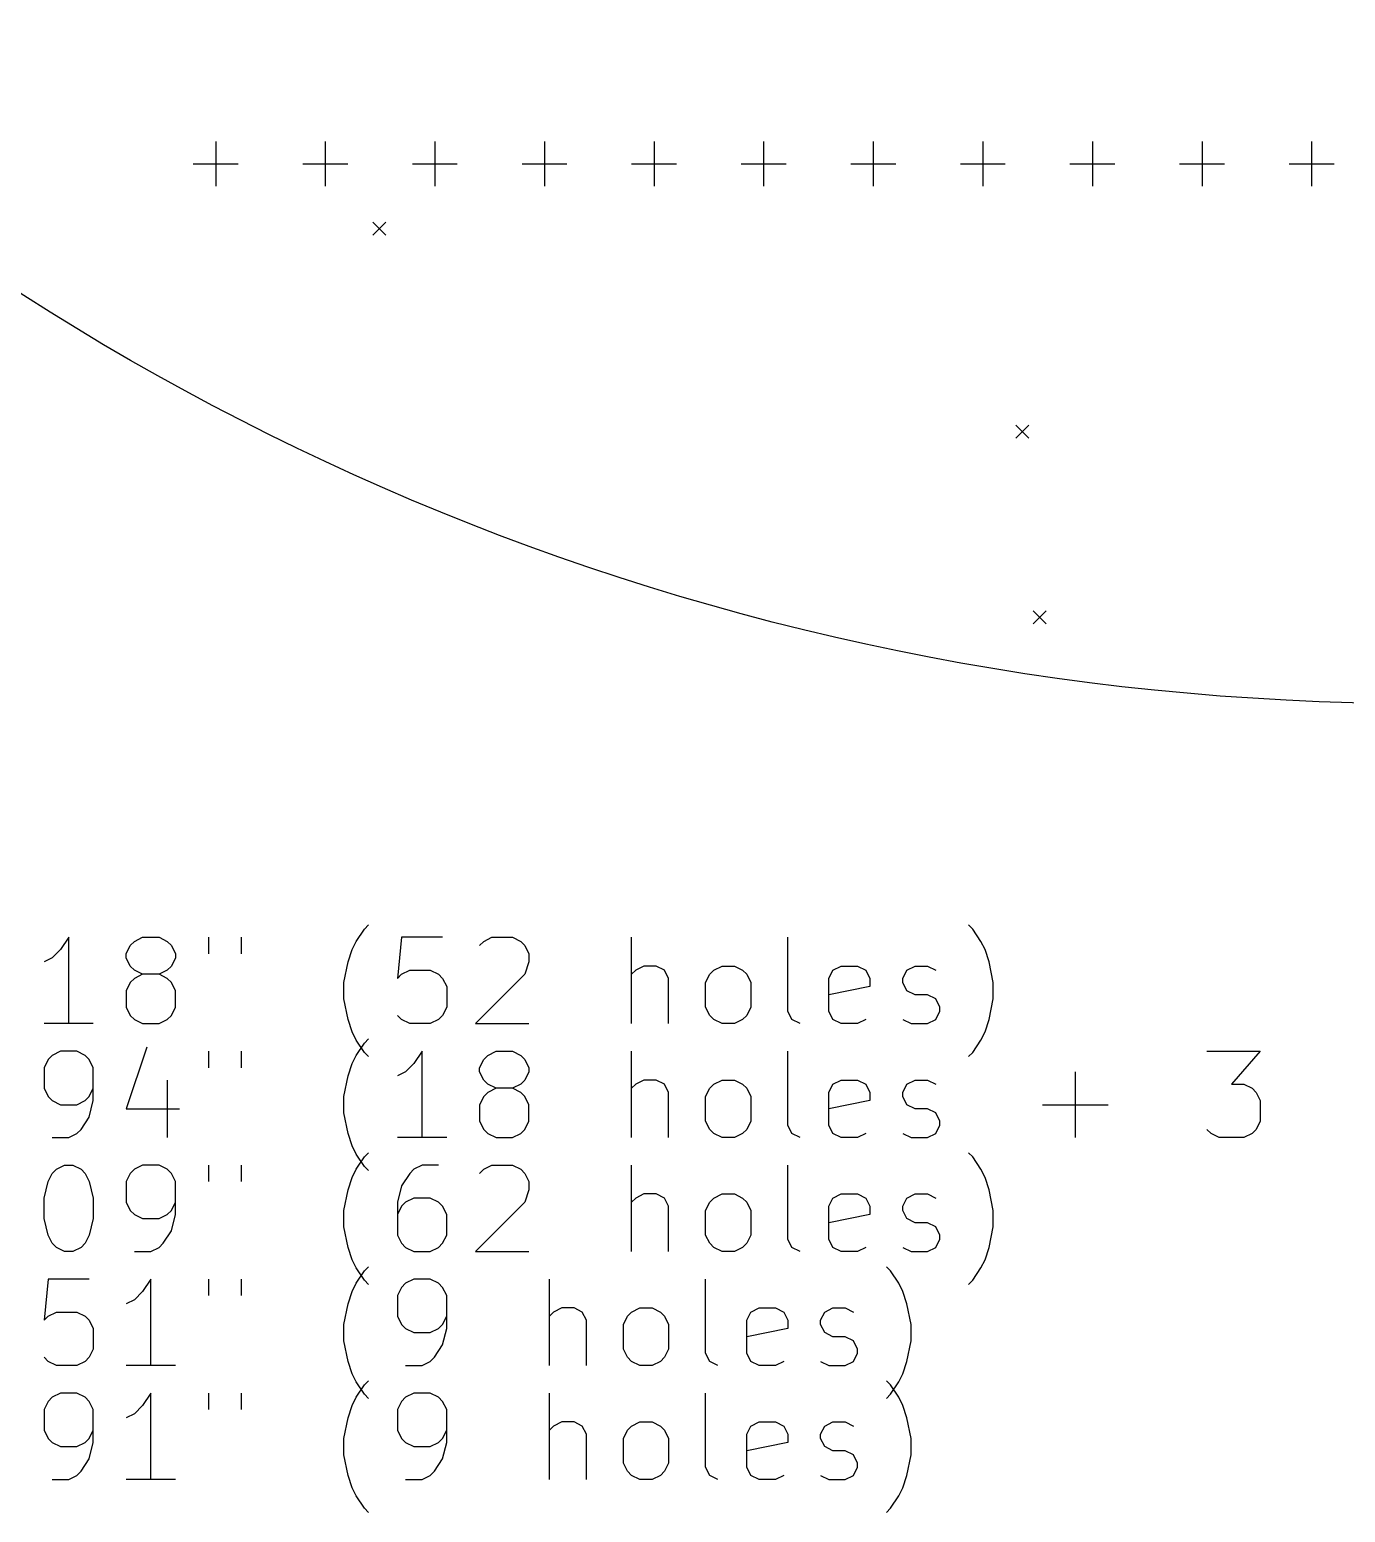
# Model space of a CAD drawing. Extents: x 38 to 160, y -179 to -40.
# Drawn here: x 67.79 to 98.29, y -178.74 to -144.39 of the extents above; entities that cross this region are included whole.
import ezdxf

# ---------------------------------------------------------------- set-up
doc = ezdxf.new("R2010")
doc.units = 0
doc.layers.add('BLACK', color=7, linetype='CONTINUOUS')

msp = doc.modelspace()

# ---------------------------------------------------------------- linework, layer by layer
at = {"layer": 'BLACK', "linetype": 'CONTINUOUS'}
for p, q in [((72.105958, -146.976128), (72.105958, -148.016128)), ((74.645958, -146.976128), (74.645958, -148.016128)), ((77.185958, -146.976128), (77.185958, -148.016128)), ((79.725958, -146.976128), (79.725958, -148.016128)), ((82.265958, -146.976128), (82.265958, -148.016128)), ((84.805958, -146.976128), (84.805958, -148.016128)), ((87.345958, -146.976128), (87.345958, -148.016128)), ((89.885958, -146.976128), (89.885958, -148.016128)), ((92.425958, -146.976128), (92.425958, -148.016128)), ((94.965958, -146.976128), (94.965958, -148.016128)), ((97.505958, -146.976128), (97.505958, -148.016128)), ((71.585958, -147.496128), (72.625958, -147.496128)), ((74.125958, -147.496128), (75.165958, -147.496128)), ((76.665958, -147.496128), (77.705958, -147.496128)), ((79.205958, -147.496128), (80.245958, -147.496128)), ((81.745958, -147.496128), (82.785958, -147.496128)), ((84.285958, -147.496128), (85.325958, -147.496128)), ((86.825958, -147.496128), (87.865958, -147.496128)), ((89.365958, -147.496128), (90.405958, -147.496128)), ((91.905958, -147.496128), (92.945958, -147.496128)), ((94.445958, -147.496128), (95.485958, -147.496128)), ((96.985958, -147.496128), (98.025958, -147.496128)), ((75.75, -148.85), (76.05, -149.15)), ((76.05, -148.85), (75.75, -149.15)), ((90.65, -153.55), (90.95, -153.85)), ((90.95, -153.55), (90.65, -153.85)), ((91.05, -157.85), (91.35, -158.15)), ((91.35, -157.85), (91.05, -158.15)), ((75.55539, -165.224361), (75.650629, -165.129123)), ((89.65063, -165.224361), (89.555392, -165.129123)), ((68.698246, -165.414838), (68.50777, -165.700552)), ((68.698246, -167.414838), (68.698246, -165.414838)), ((70.126818, -165.605314), (70.222056, -165.510076)), ((70.222056, -165.510076), (70.412532, -165.414838)), ((70.412532, -165.414838), (70.793485, -165.414838)), ((70.793485, -165.414838), (70.983961, -165.510076)), ((70.983961, -165.510076), (71.079199, -165.605314)), ((71.936342, -165.414838), (71.936342, -165.79579)), ((72.698247, -165.414838), (72.698247, -165.79579)), ((75.269676, -165.700552), (75.364914, -165.510076)), ((75.364914, -165.510076), (75.55539, -165.224361)), ((76.412533, -165.414838), (76.317295, -166.367219)), ((77.364914, -165.414838), (76.412533, -165.414838)), ((78.222057, -165.605314), (78.317295, -165.510076)), ((78.317295, -165.510076), (78.507771, -165.414838)), ((78.507771, -165.414838), (78.983962, -165.414838)), ((78.983962, -165.414838), (79.174438, -165.510076)), ((79.174438, -165.510076), (79.269676, -165.605314)), ((81.745867, -167.414838), (81.745867, -165.414838)), ((85.364915, -167.129123), (85.364915, -165.414838)), ((89.841106, -165.510076), (89.65063, -165.224361)), ((89.936344, -165.700552), (89.841106, -165.510076)), ((68.317294, -165.891028), (68.126818, -165.986266)), ((68.50777, -165.700552), (68.317294, -165.891028)), ((70.03158, -165.79579), (70.126818, -165.605314)), ((70.03158, -165.891028), (70.03158, -165.79579)), ((70.126818, -166.081504), (70.03158, -165.891028)), ((71.079199, -165.605314), (71.174437, -165.79579)), ((71.174437, -165.891028), (71.079199, -166.081504)), ((71.174437, -165.79579), (71.174437, -165.891028)), ((75.174438, -165.986266), (75.269676, -165.700552)), ((79.269676, -165.605314), (79.364914, -165.79579)), ((79.364914, -165.79579), (79.364914, -165.986266)), ((90.031582, -165.986266), (89.936344, -165.700552)), ((70.222056, -166.176742), (70.126818, -166.081504)), ((70.412532, -166.27198), (70.222056, -166.176742)), ((70.983961, -166.176742), (70.793485, -166.27198)), ((71.079199, -166.081504), (70.983961, -166.176742)), ((75.0792, -166.462457), (75.174438, -165.986266)), ((76.412533, -166.27198), (76.603009, -166.176742)), ((76.603009, -166.176742), (77.0792, -166.176742)), ((77.0792, -166.176742), (77.269676, -166.27198)), ((79.364914, -165.986266), (79.269676, -166.27198)), ((81.841105, -166.176742), (81.745867, -166.27198)), ((82.031581, -166.081504), (81.841105, -166.176742)), ((82.317296, -166.081504), (82.031581, -166.081504)), ((82.507772, -166.176742), (82.317296, -166.081504)), ((82.60301, -166.367219), (82.507772, -166.176742)), ((83.555391, -166.27198), (83.650629, -166.176742)), ((83.650629, -166.176742), (83.841105, -166.081504)), ((83.841105, -166.081504), (84.12682, -166.081504)), ((84.12682, -166.081504), (84.317296, -166.176742)), ((84.317296, -166.176742), (84.412534, -166.27198)), ((86.317296, -166.367219), (86.412534, -166.176742)), ((86.412534, -166.176742), (86.60301, -166.081504)), ((86.60301, -166.081504), (86.983963, -166.081504)), ((86.983963, -166.081504), (87.174439, -166.176742)), ((87.174439, -166.176742), (87.269677, -166.367219)), ((88.031582, -166.367219), (88.12682, -166.176742)), ((88.12682, -166.176742), (88.317296, -166.081504)), ((88.317296, -166.081504), (88.60301, -166.081504)), ((88.60301, -166.081504), (88.793487, -166.176742)), ((90.12682, -166.462457), (90.031582, -165.986266)), ((70.126818, -166.462457), (70.03158, -166.652933)), ((70.222056, -166.367219), (70.126818, -166.462457)), ((70.412532, -166.27198), (70.222056, -166.367219)), ((70.793485, -166.27198), (70.412532, -166.27198)), ((70.983961, -166.367219), (70.793485, -166.27198)), ((71.079199, -166.462457), (70.983961, -166.367219)), ((71.174437, -166.652933), (71.079199, -166.462457)), ((75.0792, -166.843409), (75.0792, -166.462457)), ((76.317295, -166.367219), (76.412533, -166.27198)), ((77.269676, -166.27198), (77.364914, -166.367219)), ((77.364914, -166.367219), (77.460152, -166.557695)), ((77.460152, -166.557695), (77.460152, -167.033885)), ((79.269676, -166.27198), (78.126819, -167.414838)), ((82.60301, -167.414838), (82.60301, -166.367219)), ((83.460153, -166.462457), (83.555391, -166.27198)), ((83.460153, -167.033885), (83.460153, -166.462457)), ((84.412534, -166.27198), (84.507772, -166.462457)), ((84.507772, -166.462457), (84.507772, -167.033885)), ((86.317296, -167.129123), (86.317296, -166.367219)), ((87.269677, -166.557695), (86.317296, -166.748171)), ((87.269677, -166.367219), (87.269677, -166.557695)), ((88.031582, -166.462457), (88.031582, -166.367219)), ((88.12682, -166.652933), (88.031582, -166.462457)), ((90.12682, -166.843409), (90.12682, -166.462457)), ((70.03158, -166.652933), (70.03158, -167.033885)), ((71.174437, -167.033885), (71.174437, -166.652933)), ((75.174438, -167.3196), (75.0792, -166.843409)), ((88.317296, -166.748171), (88.12682, -166.652933)), ((88.60301, -166.748171), (88.317296, -166.748171)), ((88.793487, -166.843409), (88.60301, -166.748171)), ((88.888725, -167.033885), (88.793487, -166.843409)), ((90.031582, -167.3196), (90.12682, -166.843409)), ((70.03158, -167.033885), (70.126818, -167.224361)), ((70.126818, -167.224361), (70.222056, -167.3196)), ((70.983961, -167.3196), (71.079199, -167.224361)), ((71.079199, -167.224361), (71.174437, -167.033885)), ((76.412533, -167.3196), (76.317295, -167.224361)), ((77.364914, -167.224361), (77.269676, -167.3196)), ((77.460152, -167.033885), (77.364914, -167.224361)), ((83.555391, -167.224361), (83.460153, -167.033885)), ((83.650629, -167.3196), (83.555391, -167.224361)), ((84.412534, -167.224361), (84.317296, -167.3196)), ((84.507772, -167.033885), (84.412534, -167.224361)), ((85.460153, -167.3196), (85.364915, -167.129123)), ((86.412534, -167.3196), (86.317296, -167.129123)), ((88.793487, -167.3196), (88.888725, -167.129123)), ((88.888725, -167.129123), (88.888725, -167.033885)), ((69.269675, -167.414838), (68.126818, -167.414838)), ((70.222056, -167.3196), (70.412532, -167.414838)), ((70.412532, -167.414838), (70.793485, -167.414838)), ((70.793485, -167.414838), (70.983961, -167.3196)), ((75.269676, -167.605314), (75.174438, -167.3196)), ((75.364914, -167.79579), (75.269676, -167.605314)), ((76.603009, -167.414838), (76.412533, -167.3196)), ((77.0792, -167.414838), (76.603009, -167.414838)), ((77.269676, -167.3196), (77.0792, -167.414838)), ((78.126819, -167.414838), (79.364914, -167.414838)), ((83.841105, -167.414838), (83.650629, -167.3196)), ((84.12682, -167.414838), (83.841105, -167.414838)), ((84.317296, -167.3196), (84.12682, -167.414838)), ((85.650629, -167.414838), (85.460153, -167.3196)), ((86.60301, -167.414838), (86.412534, -167.3196)), ((86.983963, -167.414838), (86.60301, -167.414838)), ((87.174439, -167.3196), (86.983963, -167.414838)), ((88.031582, -167.3196), (88.222058, -167.414838)), ((88.222058, -167.414838), (88.60301, -167.414838)), ((88.60301, -167.414838), (88.793487, -167.3196)), ((89.841106, -167.79579), (89.936344, -167.605314)), ((89.936344, -167.605314), (90.031582, -167.3196)), ((70.50777, -167.9596), (70.03158, -169.388171)), ((75.55539, -168.081504), (75.364914, -167.79579)), ((75.364914, -168.150076), (75.55539, -167.864361)), ((75.55539, -167.864361), (75.650629, -167.769123)), ((89.65063, -168.081504), (89.841106, -167.79579)), ((68.222056, -168.245314), (68.126818, -168.43579)), ((68.317294, -168.150076), (68.222056, -168.245314)), ((68.50777, -168.054838), (68.317294, -168.150076)), ((68.888723, -168.054838), (68.50777, -168.054838)), ((69.079199, -168.150076), (68.888723, -168.054838)), ((69.174437, -168.245314), (69.079199, -168.150076)), ((69.269675, -168.43579), (69.174437, -168.245314)), ((71.936342, -168.054838), (71.936342, -168.43579)), ((72.698247, -168.054838), (72.698247, -168.43579)), ((75.269676, -168.340552), (75.364914, -168.150076)), ((75.650629, -168.176742), (75.55539, -168.081504)), ((76.888723, -168.054838), (76.698247, -168.340552)), ((76.888723, -170.054838), (76.888723, -168.054838)), ((78.222057, -168.43579), (78.317295, -168.245314)), ((78.317295, -168.245314), (78.412533, -168.150076)), ((78.412533, -168.150076), (78.603009, -168.054838)), ((78.603009, -168.054838), (78.983962, -168.054838)), ((78.983962, -168.054838), (79.174438, -168.150076)), ((79.174438, -168.150076), (79.269676, -168.245314)), ((79.269676, -168.245314), (79.364914, -168.43579)), ((81.745867, -170.054838), (81.745867, -168.054838)), ((85.364915, -169.769123), (85.364915, -168.054838)), ((89.555392, -168.176742), (89.65063, -168.081504)), ((95.079202, -168.054838), (96.317297, -168.054838)), ((96.317297, -168.054838), (95.65063, -168.816742)), ((68.126818, -168.43579), (68.126818, -168.91198)), ((69.269675, -169.197695), (69.269675, -168.43579)), ((75.0792, -169.102457), (75.174438, -168.626266)), ((75.174438, -168.626266), (75.269676, -168.340552)), ((76.507771, -168.531028), (76.317295, -168.626266)), ((76.698247, -168.340552), (76.507771, -168.531028)), ((78.222057, -168.531028), (78.222057, -168.43579)), ((78.317295, -168.721504), (78.222057, -168.531028)), ((79.364914, -168.531028), (79.269676, -168.721504)), ((79.364914, -168.43579), (79.364914, -168.531028)), ((92.031583, -170.054838), (92.031583, -168.531028)), ((68.126818, -168.91198), (68.222056, -169.102457)), ((69.174437, -169.102457), (69.269675, -168.91198)), ((70.983961, -168.721504), (70.983961, -170.054838)), ((78.412533, -168.816742), (78.317295, -168.721504)), ((78.603009, -168.91198), (78.412533, -168.816742)), ((78.603009, -168.91198), (78.412533, -169.007219)), ((78.983962, -168.91198), (78.603009, -168.91198)), ((79.174438, -168.816742), (78.983962, -168.91198)), ((79.174438, -169.007219), (78.983962, -168.91198)), ((79.269676, -168.721504), (79.174438, -168.816742)), ((81.841105, -168.816742), (81.745867, -168.91198)), ((82.031581, -168.721504), (81.841105, -168.816742)), ((82.317296, -168.721504), (82.031581, -168.721504)), ((82.507772, -168.816742), (82.317296, -168.721504)), ((82.60301, -169.007219), (82.507772, -168.816742)), ((83.460153, -169.102457), (83.555391, -168.91198)), ((83.555391, -168.91198), (83.650629, -168.816742)), ((83.650629, -168.816742), (83.841105, -168.721504)), ((83.841105, -168.721504), (84.12682, -168.721504)), ((84.12682, -168.721504), (84.317296, -168.816742)), ((84.317296, -168.816742), (84.412534, -168.91198)), ((84.412534, -168.91198), (84.507772, -169.102457)), ((86.317296, -169.007219), (86.412534, -168.816742)), ((86.412534, -168.816742), (86.60301, -168.721504)), ((86.60301, -168.721504), (86.983963, -168.721504)), ((86.983963, -168.721504), (87.174439, -168.816742)), ((87.174439, -168.816742), (87.269677, -169.007219)), ((88.031582, -169.007219), (88.12682, -168.816742)), ((88.12682, -168.816742), (88.317296, -168.721504)), ((88.317296, -168.721504), (88.60301, -168.721504)), ((88.60301, -168.721504), (88.793487, -168.816742)), ((95.65063, -168.816742), (95.936345, -168.816742)), ((95.936345, -168.816742), (96.126821, -168.91198)), ((96.126821, -168.91198), (96.222059, -169.007219)), ((68.222056, -169.102457), (68.317294, -169.197695)), ((68.317294, -169.197695), (68.50777, -169.292933)), ((68.50777, -169.292933), (68.888723, -169.292933)), ((68.888723, -169.292933), (69.079199, -169.197695)), ((69.079199, -169.197695), (69.174437, -169.102457)), ((69.174437, -169.578647), (69.269675, -169.197695)), ((75.0792, -169.483409), (75.0792, -169.102457)), ((78.317295, -169.102457), (78.222057, -169.292933)), ((78.222057, -169.292933), (78.222057, -169.673885)), ((78.412533, -169.007219), (78.317295, -169.102457)), ((79.269676, -169.102457), (79.174438, -169.007219)), ((79.364914, -169.292933), (79.269676, -169.102457)), ((79.364914, -169.673885), (79.364914, -169.292933)), ((82.60301, -170.054838), (82.60301, -169.007219)), ((83.460153, -169.673885), (83.460153, -169.102457)), ((84.507772, -169.102457), (84.507772, -169.673885)), ((86.317296, -169.769123), (86.317296, -169.007219)), ((87.269677, -169.197695), (86.317296, -169.388171)), ((87.269677, -169.007219), (87.269677, -169.197695)), ((88.031582, -169.102457), (88.031582, -169.007219)), ((88.12682, -169.292933), (88.031582, -169.102457)), ((88.317296, -169.388171), (88.12682, -169.292933)), ((91.269678, -169.292933), (92.793488, -169.292933)), ((96.222059, -169.007219), (96.317297, -169.197695)), ((96.317297, -169.197695), (96.317297, -169.673885)), ((68.983961, -169.864361), (69.174437, -169.578647)), ((70.03158, -169.388171), (71.269675, -169.388171)), ((75.174438, -169.9596), (75.0792, -169.483409)), ((78.222057, -169.673885), (78.317295, -169.864361)), ((79.269676, -169.864361), (79.364914, -169.673885)), ((83.555391, -169.864361), (83.460153, -169.673885)), ((84.507772, -169.673885), (84.412534, -169.864361)), ((88.60301, -169.388171), (88.317296, -169.388171)), ((88.793487, -169.483409), (88.60301, -169.388171)), ((88.888725, -169.673885), (88.793487, -169.483409)), ((88.888725, -169.769123), (88.888725, -169.673885)), ((96.317297, -169.673885), (96.222059, -169.864361)), ((68.698246, -170.054838), (68.888723, -169.9596)), ((68.888723, -169.9596), (68.983961, -169.864361)), ((75.269676, -170.245314), (75.174438, -169.9596)), ((78.317295, -169.864361), (78.412533, -169.9596)), ((78.412533, -169.9596), (78.603009, -170.054838)), ((78.983962, -170.054838), (79.174438, -169.9596)), ((79.174438, -169.9596), (79.269676, -169.864361)), ((83.650629, -169.9596), (83.555391, -169.864361)), ((83.841105, -170.054838), (83.650629, -169.9596)), ((84.317296, -169.9596), (84.12682, -170.054838)), ((84.412534, -169.864361), (84.317296, -169.9596)), ((85.460153, -169.9596), (85.364915, -169.769123)), ((85.650629, -170.054838), (85.460153, -169.9596)), ((86.412534, -169.9596), (86.317296, -169.769123)), ((86.60301, -170.054838), (86.412534, -169.9596)), ((87.174439, -169.9596), (86.983963, -170.054838)), ((88.031582, -169.9596), (88.222058, -170.054838)), ((88.60301, -170.054838), (88.793487, -169.9596)), ((88.793487, -169.9596), (88.888725, -169.769123)), ((95.17444, -169.9596), (95.079202, -169.864361)), ((95.364916, -170.054838), (95.17444, -169.9596)), ((96.126821, -169.9596), (95.936345, -170.054838)), ((96.222059, -169.864361), (96.126821, -169.9596)), ((68.317294, -170.054838), (68.698246, -170.054838)), ((75.364914, -170.43579), (75.269676, -170.245314)), ((77.460152, -170.054838), (76.317295, -170.054838)), ((78.603009, -170.054838), (78.983962, -170.054838)), ((84.12682, -170.054838), (83.841105, -170.054838)), ((86.983963, -170.054838), (86.60301, -170.054838)), ((88.222058, -170.054838), (88.60301, -170.054838)), ((95.936345, -170.054838), (95.364916, -170.054838)), ((68.412532, -170.790076), (68.603008, -170.694838)), ((68.603008, -170.694838), (68.793485, -170.694838)), ((68.793485, -170.694838), (68.983961, -170.790076)), ((70.412532, -170.694838), (70.222056, -170.790076)), ((70.793485, -170.694838), (70.412532, -170.694838)), ((70.983961, -170.790076), (70.793485, -170.694838)), ((71.936342, -170.694838), (71.936342, -171.07579)), ((72.698247, -170.694838), (72.698247, -171.07579)), ((75.55539, -170.721504), (75.364914, -170.43579)), ((75.364914, -170.790076), (75.55539, -170.504361)), ((75.55539, -170.504361), (75.650629, -170.409123)), ((76.888723, -170.694838), (76.698247, -170.790076)), ((77.269676, -170.694838), (76.888723, -170.694838)), ((78.317295, -170.790076), (78.507771, -170.694838)), ((78.507771, -170.694838), (78.983962, -170.694838)), ((78.983962, -170.694838), (79.174438, -170.790076)), ((81.745867, -172.694838), (81.745867, -170.694838)), ((85.364915, -172.409123), (85.364915, -170.694838)), ((89.65063, -170.504361), (89.555392, -170.409123)), ((89.841106, -170.790076), (89.65063, -170.504361)), ((68.222056, -171.07579), (68.317294, -170.885314)), ((68.317294, -170.885314), (68.412532, -170.790076)), ((68.983961, -170.790076), (69.079199, -170.885314)), ((69.079199, -170.885314), (69.174437, -171.07579)), ((70.126818, -170.885314), (70.03158, -171.07579)), ((70.222056, -170.790076), (70.126818, -170.885314)), ((71.079199, -170.885314), (70.983961, -170.790076)), ((71.174437, -171.07579), (71.079199, -170.885314)), ((75.174438, -171.266266), (75.269676, -170.980552)), ((75.269676, -170.980552), (75.364914, -170.790076)), ((75.650629, -170.816742), (75.55539, -170.721504)), ((76.603009, -170.885314), (76.412533, -171.171028)), ((76.698247, -170.790076), (76.603009, -170.885314)), ((78.222057, -170.885314), (78.317295, -170.790076)), ((79.174438, -170.790076), (79.269676, -170.885314)), ((79.269676, -170.885314), (79.364914, -171.07579)), ((89.936344, -170.980552), (89.841106, -170.790076)), ((90.031582, -171.266266), (89.936344, -170.980552)), ((68.126818, -171.456742), (68.222056, -171.07579)), ((69.174437, -171.07579), (69.269675, -171.456742)), ((70.03158, -171.07579), (70.03158, -171.55198)), ((71.174437, -171.837695), (71.174437, -171.07579)), ((75.0792, -171.742457), (75.174438, -171.266266)), ((76.412533, -171.171028), (76.317295, -171.55198)), ((79.364914, -171.266266), (79.269676, -171.55198)), ((79.364914, -171.07579), (79.364914, -171.266266)), ((82.031581, -171.361504), (81.841105, -171.456742)), ((82.317296, -171.361504), (82.031581, -171.361504)), ((82.507772, -171.456742), (82.317296, -171.361504)), ((83.650629, -171.456742), (83.841105, -171.361504)), ((83.841105, -171.361504), (84.12682, -171.361504)), ((84.12682, -171.361504), (84.317296, -171.456742)), ((86.412534, -171.456742), (86.60301, -171.361504)), ((86.60301, -171.361504), (86.983963, -171.361504)), ((86.983963, -171.361504), (87.174439, -171.456742)), ((88.12682, -171.456742), (88.317296, -171.361504)), ((88.317296, -171.361504), (88.60301, -171.361504)), ((88.60301, -171.361504), (88.793487, -171.456742)), ((90.12682, -171.742457), (90.031582, -171.266266)), ((68.126818, -171.932933), (68.126818, -171.456742)), ((69.269675, -171.456742), (69.269675, -171.932933)), ((70.03158, -171.55198), (70.126818, -171.742457)), ((70.126818, -171.742457), (70.222056, -171.837695)), ((70.983961, -171.837695), (71.079199, -171.742457)), ((71.079199, -171.742457), (71.174437, -171.55198)), ((75.0792, -172.123409), (75.0792, -171.742457)), ((76.317295, -171.55198), (76.317295, -172.313885)), ((76.412533, -171.647219), (76.317295, -171.837695)), ((76.507771, -171.55198), (76.412533, -171.647219)), ((76.698247, -171.456742), (76.507771, -171.55198)), ((77.0792, -171.456742), (76.698247, -171.456742)), ((77.269676, -171.55198), (77.0792, -171.456742)), ((77.364914, -171.647219), (77.269676, -171.55198)), ((77.460152, -171.837695), (77.364914, -171.647219)), ((79.269676, -171.55198), (78.126819, -172.694838)), ((81.841105, -171.456742), (81.745867, -171.55198)), ((82.60301, -171.647219), (82.507772, -171.456742)), ((82.60301, -172.694838), (82.60301, -171.647219)), ((83.460153, -171.742457), (83.555391, -171.55198)), ((83.460153, -172.313885), (83.460153, -171.742457)), ((83.555391, -171.55198), (83.650629, -171.456742)), ((84.317296, -171.456742), (84.412534, -171.55198)), ((84.412534, -171.55198), (84.507772, -171.742457)), ((84.507772, -171.742457), (84.507772, -172.313885)), ((86.317296, -171.647219), (86.412534, -171.456742)), ((86.317296, -172.409123), (86.317296, -171.647219)), ((87.174439, -171.456742), (87.269677, -171.647219)), ((87.269677, -171.647219), (87.269677, -171.837695)), ((88.031582, -171.647219), (88.12682, -171.456742)), ((88.031582, -171.742457), (88.031582, -171.647219)), ((88.12682, -171.932933), (88.031582, -171.742457)), ((90.12682, -172.123409), (90.12682, -171.742457)), ((68.222056, -172.313885), (68.126818, -171.932933)), ((69.269675, -171.932933), (69.174437, -172.313885)), ((70.222056, -171.837695), (70.412532, -171.932933)), ((70.412532, -171.932933), (70.793485, -171.932933)), ((70.793485, -171.932933), (70.983961, -171.837695)), ((71.079199, -172.218647), (71.174437, -171.837695)), ((77.460152, -172.313885), (77.460152, -171.837695)), ((87.269677, -171.837695), (86.317296, -172.028171)), ((88.317296, -172.028171), (88.12682, -171.932933)), ((88.60301, -172.028171), (88.317296, -172.028171)), ((88.793487, -172.123409), (88.60301, -172.028171)), ((68.317294, -172.504361), (68.222056, -172.313885)), ((69.174437, -172.313885), (69.079199, -172.504361)), ((70.888723, -172.504361), (71.079199, -172.218647)), ((75.174438, -172.5996), (75.0792, -172.123409)), ((76.317295, -172.313885), (76.412533, -172.504361)), ((77.364914, -172.504361), (77.460152, -172.313885)), ((83.555391, -172.504361), (83.460153, -172.313885)), ((84.507772, -172.313885), (84.412534, -172.504361)), ((85.460153, -172.5996), (85.364915, -172.409123)), ((86.412534, -172.5996), (86.317296, -172.409123)), ((88.888725, -172.313885), (88.793487, -172.123409)), ((88.793487, -172.5996), (88.888725, -172.409123)), ((88.888725, -172.409123), (88.888725, -172.313885)), ((90.031582, -172.5996), (90.12682, -172.123409)), ((68.412532, -172.5996), (68.317294, -172.504361)), ((68.603008, -172.694838), (68.412532, -172.5996)), ((68.793485, -172.694838), (68.603008, -172.694838)), ((68.983961, -172.5996), (68.793485, -172.694838)), ((69.079199, -172.504361), (68.983961, -172.5996)), ((70.222056, -172.694838), (70.603008, -172.694838)), ((70.603008, -172.694838), (70.793485, -172.5996)), ((70.793485, -172.5996), (70.888723, -172.504361)), ((75.269676, -172.885314), (75.174438, -172.5996)), ((76.412533, -172.504361), (76.507771, -172.5996)), ((76.507771, -172.5996), (76.698247, -172.694838)), ((76.698247, -172.694838), (77.0792, -172.694838)), ((77.0792, -172.694838), (77.269676, -172.5996)), ((77.269676, -172.5996), (77.364914, -172.504361)), ((78.126819, -172.694838), (79.364914, -172.694838)), ((83.650629, -172.5996), (83.555391, -172.504361)), ((83.841105, -172.694838), (83.650629, -172.5996)), ((84.12682, -172.694838), (83.841105, -172.694838)), ((84.317296, -172.5996), (84.12682, -172.694838)), ((84.412534, -172.504361), (84.317296, -172.5996)), ((85.650629, -172.694838), (85.460153, -172.5996)), ((86.60301, -172.694838), (86.412534, -172.5996)), ((86.983963, -172.694838), (86.60301, -172.694838)), ((87.174439, -172.5996), (86.983963, -172.694838)), ((88.031582, -172.5996), (88.222058, -172.694838)), ((88.222058, -172.694838), (88.60301, -172.694838)), ((88.60301, -172.694838), (88.793487, -172.5996)), ((89.936344, -172.885314), (90.031582, -172.5996)), ((75.364914, -173.07579), (75.269676, -172.885314)), ((75.55539, -173.361504), (75.364914, -173.07579)), ((75.55539, -173.144361), (75.650629, -173.049123)), ((87.745868, -173.144361), (87.65063, -173.049123)), ((89.65063, -173.361504), (89.841106, -173.07579)), ((89.841106, -173.07579), (89.936344, -172.885314)), ((68.222056, -173.334838), (68.126818, -174.287219)), ((69.174437, -173.334838), (68.222056, -173.334838)), ((70.603008, -173.334838), (70.412532, -173.620552)), ((70.603008, -175.334838), (70.603008, -173.334838)), ((71.936342, -173.334838), (71.936342, -173.71579)), ((72.698247, -173.334838), (72.698247, -173.71579)), ((75.269676, -173.620552), (75.364914, -173.430076)), ((75.364914, -173.430076), (75.55539, -173.144361)), ((75.650629, -173.456742), (75.55539, -173.361504)), ((76.507771, -173.430076), (76.412533, -173.525314)), ((76.698247, -173.334838), (76.507771, -173.430076)), ((77.0792, -173.334838), (76.698247, -173.334838)), ((77.269676, -173.430076), (77.0792, -173.334838)), ((77.364914, -173.525314), (77.269676, -173.430076)), ((79.841105, -175.334838), (79.841105, -173.334838)), ((83.460153, -175.049123), (83.460153, -173.334838)), ((87.936344, -173.430076), (87.745868, -173.144361)), ((88.031582, -173.620552), (87.936344, -173.430076)), ((89.555392, -173.456742), (89.65063, -173.361504)), ((70.412532, -173.620552), (70.222056, -173.811028)), ((75.174438, -173.906266), (75.269676, -173.620552)), ((76.412533, -173.525314), (76.317295, -173.71579)), ((76.317295, -173.71579), (76.317295, -174.19198)), ((77.460152, -173.71579), (77.364914, -173.525314)), ((77.460152, -174.477695), (77.460152, -173.71579)), ((88.12682, -173.906266), (88.031582, -173.620552)), ((68.222056, -174.19198), (68.412532, -174.096742)), ((68.412532, -174.096742), (68.888723, -174.096742)), ((68.888723, -174.096742), (69.079199, -174.19198)), ((70.222056, -173.811028), (70.03158, -173.906266)), ((75.0792, -174.382457), (75.174438, -173.906266)), ((79.936343, -174.096742), (79.841105, -174.19198)), ((80.126819, -174.001504), (79.936343, -174.096742)), ((80.412534, -174.001504), (80.126819, -174.001504)), ((80.60301, -174.096742), (80.412534, -174.001504)), ((80.698248, -174.287219), (80.60301, -174.096742)), ((81.650629, -174.19198), (81.745867, -174.096742)), ((81.745867, -174.096742), (81.936343, -174.001504)), ((81.936343, -174.001504), (82.222058, -174.001504)), ((82.222058, -174.001504), (82.412534, -174.096742)), ((82.412534, -174.096742), (82.507772, -174.19198)), ((84.412534, -174.287219), (84.507772, -174.096742)), ((84.507772, -174.096742), (84.698248, -174.001504)), ((84.698248, -174.001504), (85.079201, -174.001504)), ((85.079201, -174.001504), (85.269677, -174.096742)), ((85.269677, -174.096742), (85.364915, -174.287219)), ((86.12682, -174.287219), (86.222058, -174.096742)), ((86.222058, -174.096742), (86.412534, -174.001504)), ((86.412534, -174.001504), (86.698248, -174.001504)), ((86.698248, -174.001504), (86.888725, -174.096742)), ((88.222058, -174.382457), (88.12682, -173.906266)), ((68.126818, -174.287219), (68.222056, -174.19198)), ((69.079199, -174.19198), (69.174437, -174.287219)), ((69.174437, -174.287219), (69.269675, -174.477695)), ((69.269675, -174.477695), (69.269675, -174.953885)), ((75.0792, -174.763409), (75.0792, -174.382457)), ((76.317295, -174.19198), (76.412533, -174.382457)), ((76.412533, -174.382457), (76.507771, -174.477695)), ((76.507771, -174.477695), (76.698247, -174.572933)), ((77.0792, -174.572933), (77.269676, -174.477695)), ((77.269676, -174.477695), (77.364914, -174.382457)), ((77.364914, -174.382457), (77.460152, -174.19198)), ((77.364914, -174.858647), (77.460152, -174.477695)), ((80.698248, -175.334838), (80.698248, -174.287219)), ((81.555391, -174.382457), (81.650629, -174.19198)), ((81.555391, -174.953885), (81.555391, -174.382457)), ((82.507772, -174.19198), (82.60301, -174.382457)), ((82.60301, -174.382457), (82.60301, -174.953885)), ((84.412534, -175.049123), (84.412534, -174.287219)), ((85.364915, -174.477695), (84.412534, -174.668171)), ((85.364915, -174.287219), (85.364915, -174.477695)), ((86.12682, -174.382457), (86.12682, -174.287219)), ((86.222058, -174.572933), (86.12682, -174.382457)), ((88.222058, -174.763409), (88.222058, -174.382457)), ((75.174438, -175.2396), (75.0792, -174.763409)), ((76.698247, -174.572933), (77.0792, -174.572933)), ((86.412534, -174.668171), (86.222058, -174.572933)), ((86.698248, -174.668171), (86.412534, -174.668171)), ((86.888725, -174.763409), (86.698248, -174.668171)), ((86.983963, -174.953885), (86.888725, -174.763409)), ((88.12682, -175.2396), (88.222058, -174.763409)), ((68.222056, -175.2396), (68.126818, -175.144361)), ((69.174437, -175.144361), (69.079199, -175.2396)), ((69.269675, -174.953885), (69.174437, -175.144361)), ((77.0792, -175.2396), (77.174438, -175.144361)), ((77.174438, -175.144361), (77.364914, -174.858647)), ((81.650629, -175.144361), (81.555391, -174.953885)), ((81.745867, -175.2396), (81.650629, -175.144361)), ((82.507772, -175.144361), (82.412534, -175.2396)), ((82.60301, -174.953885), (82.507772, -175.144361)), ((83.555391, -175.2396), (83.460153, -175.049123)), ((84.507772, -175.2396), (84.412534, -175.049123)), ((86.888725, -175.2396), (86.983963, -175.049123)), ((86.983963, -175.049123), (86.983963, -174.953885)), ((68.412532, -175.334838), (68.222056, -175.2396)), ((68.888723, -175.334838), (68.412532, -175.334838)), ((69.079199, -175.2396), (68.888723, -175.334838)), ((71.174437, -175.334838), (70.03158, -175.334838)), ((75.269676, -175.525314), (75.174438, -175.2396)), ((75.364914, -175.71579), (75.269676, -175.525314)), ((76.507771, -175.334838), (76.888723, -175.334838)), ((76.888723, -175.334838), (77.0792, -175.2396)), ((81.936343, -175.334838), (81.745867, -175.2396)), ((82.222058, -175.334838), (81.936343, -175.334838)), ((82.412534, -175.2396), (82.222058, -175.334838)), ((83.745867, -175.334838), (83.555391, -175.2396)), ((84.698248, -175.334838), (84.507772, -175.2396)), ((85.079201, -175.334838), (84.698248, -175.334838)), ((85.269677, -175.2396), (85.079201, -175.334838)), ((86.12682, -175.2396), (86.317296, -175.334838)), ((86.317296, -175.334838), (86.698248, -175.334838)), ((86.698248, -175.334838), (86.888725, -175.2396)), ((87.936344, -175.71579), (88.031582, -175.525314)), ((88.031582, -175.525314), (88.12682, -175.2396)), ((75.55539, -176.001504), (75.364914, -175.71579)), ((75.364914, -176.070076), (75.55539, -175.784361)), ((75.55539, -175.784361), (75.650629, -175.689123)), ((87.745868, -175.784361), (87.65063, -175.689123)), ((87.745868, -176.001504), (87.936344, -175.71579)), ((87.936344, -176.070076), (87.745868, -175.784361)), ((68.222056, -176.165314), (68.126818, -176.35579)), ((68.317294, -176.070076), (68.222056, -176.165314)), ((68.50777, -175.974838), (68.317294, -176.070076)), ((68.888723, -175.974838), (68.50777, -175.974838)), ((69.079199, -176.070076), (68.888723, -175.974838)), ((69.174437, -176.165314), (69.079199, -176.070076)), ((69.269675, -176.35579), (69.174437, -176.165314)), ((70.603008, -175.974838), (70.412532, -176.260552)), ((70.603008, -177.974838), (70.603008, -175.974838)), ((71.936342, -175.974838), (71.936342, -176.35579)), ((72.698247, -175.974838), (72.698247, -176.35579)), ((75.269676, -176.260552), (75.364914, -176.070076)), ((75.650629, -176.096742), (75.55539, -176.001504)), ((76.412533, -176.165314), (76.317295, -176.35579)), ((76.507771, -176.070076), (76.412533, -176.165314)), ((76.698247, -175.974838), (76.507771, -176.070076)), ((77.0792, -175.974838), (76.698247, -175.974838)), ((77.269676, -176.070076), (77.0792, -175.974838)), ((77.364914, -176.165314), (77.269676, -176.070076)), ((77.460152, -176.35579), (77.364914, -176.165314)), ((79.841105, -177.974838), (79.841105, -175.974838)), ((83.460153, -177.689123), (83.460153, -175.974838)), ((87.65063, -176.096742), (87.745868, -176.001504)), ((88.031582, -176.260552), (87.936344, -176.070076)), ((68.126818, -176.35579), (68.126818, -176.83198)), ((69.269675, -177.117695), (69.269675, -176.35579)), ((70.222056, -176.451028), (70.03158, -176.546266)), ((70.412532, -176.260552), (70.222056, -176.451028)), ((75.0792, -177.022457), (75.174438, -176.546266)), ((75.174438, -176.546266), (75.269676, -176.260552)), ((76.317295, -176.35579), (76.317295, -176.83198)), ((77.460152, -177.117695), (77.460152, -176.35579)), ((88.12682, -176.546266), (88.031582, -176.260552)), ((88.222058, -177.022457), (88.12682, -176.546266)), ((68.126818, -176.83198), (68.222056, -177.022457)), ((69.174437, -177.022457), (69.269675, -176.83198)), ((76.317295, -176.83198), (76.412533, -177.022457)), ((77.364914, -177.022457), (77.460152, -176.83198)), ((79.936343, -176.736742), (79.841105, -176.83198)), ((80.126819, -176.641504), (79.936343, -176.736742)), ((80.412534, -176.641504), (80.126819, -176.641504)), ((80.60301, -176.736742), (80.412534, -176.641504)), ((80.698248, -176.927219), (80.60301, -176.736742)), ((81.555391, -177.022457), (81.650629, -176.83198)), ((81.650629, -176.83198), (81.745867, -176.736742)), ((81.745867, -176.736742), (81.936343, -176.641504)), ((81.936343, -176.641504), (82.222058, -176.641504)), ((82.222058, -176.641504), (82.412534, -176.736742)), ((82.412534, -176.736742), (82.507772, -176.83198)), ((82.507772, -176.83198), (82.60301, -177.022457)), ((84.412534, -176.927219), (84.507772, -176.736742)), ((84.507772, -176.736742), (84.698248, -176.641504)), ((84.698248, -176.641504), (85.079201, -176.641504)), ((85.079201, -176.641504), (85.269677, -176.736742)), ((85.269677, -176.736742), (85.364915, -176.927219)), ((86.12682, -176.927219), (86.222058, -176.736742)), ((86.222058, -176.736742), (86.412534, -176.641504)), ((86.412534, -176.641504), (86.698248, -176.641504)), ((86.698248, -176.641504), (86.888725, -176.736742)), ((68.222056, -177.022457), (68.317294, -177.117695)), ((68.317294, -177.117695), (68.50777, -177.212933)), ((68.50777, -177.212933), (68.888723, -177.212933)), ((68.888723, -177.212933), (69.079199, -177.117695)), ((69.079199, -177.117695), (69.174437, -177.022457)), ((69.174437, -177.498647), (69.269675, -177.117695)), ((75.0792, -177.403409), (75.0792, -177.022457)), ((76.412533, -177.022457), (76.507771, -177.117695)), ((76.507771, -177.117695), (76.698247, -177.212933)), ((76.698247, -177.212933), (77.0792, -177.212933)), ((77.0792, -177.212933), (77.269676, -177.117695)), ((77.269676, -177.117695), (77.364914, -177.022457)), ((77.364914, -177.498647), (77.460152, -177.117695)), ((80.698248, -177.974838), (80.698248, -176.927219)), ((81.555391, -177.593885), (81.555391, -177.022457)), ((82.60301, -177.022457), (82.60301, -177.593885)), ((84.412534, -177.689123), (84.412534, -176.927219)), ((85.364915, -177.117695), (84.412534, -177.308171)), ((85.364915, -176.927219), (85.364915, -177.117695)), ((86.12682, -177.022457), (86.12682, -176.927219)), ((86.222058, -177.212933), (86.12682, -177.022457)), ((86.412534, -177.308171), (86.222058, -177.212933)), ((88.222058, -177.403409), (88.222058, -177.022457)), ((68.983961, -177.784361), (69.174437, -177.498647)), ((75.174438, -177.8796), (75.0792, -177.403409)), ((77.174438, -177.784361), (77.364914, -177.498647)), ((86.698248, -177.308171), (86.412534, -177.308171)), ((86.888725, -177.403409), (86.698248, -177.308171)), ((86.983963, -177.593885), (86.888725, -177.403409)), ((88.12682, -177.8796), (88.222058, -177.403409)), ((68.698246, -177.974838), (68.888723, -177.8796)), ((68.888723, -177.8796), (68.983961, -177.784361)), ((75.269676, -178.165314), (75.174438, -177.8796)), ((76.888723, -177.974838), (77.0792, -177.8796)), ((77.0792, -177.8796), (77.174438, -177.784361)), ((81.650629, -177.784361), (81.555391, -177.593885)), ((81.745867, -177.8796), (81.650629, -177.784361)), ((81.936343, -177.974838), (81.745867, -177.8796)), ((82.412534, -177.8796), (82.222058, -177.974838)), ((82.507772, -177.784361), (82.412534, -177.8796)), ((82.60301, -177.593885), (82.507772, -177.784361)), ((83.555391, -177.8796), (83.460153, -177.689123)), ((83.745867, -177.974838), (83.555391, -177.8796)), ((84.507772, -177.8796), (84.412534, -177.689123)), ((84.698248, -177.974838), (84.507772, -177.8796)), ((85.269677, -177.8796), (85.079201, -177.974838)), ((86.12682, -177.8796), (86.317296, -177.974838)), ((86.698248, -177.974838), (86.888725, -177.8796)), ((86.888725, -177.8796), (86.983963, -177.689123)), ((86.983963, -177.689123), (86.983963, -177.593885)), ((88.031582, -178.165314), (88.12682, -177.8796)), ((68.317294, -177.974838), (68.698246, -177.974838)), ((71.174437, -177.974838), (70.03158, -177.974838)), ((75.364914, -178.35579), (75.269676, -178.165314)), ((76.507771, -177.974838), (76.888723, -177.974838)), ((82.222058, -177.974838), (81.936343, -177.974838)), ((85.079201, -177.974838), (84.698248, -177.974838)), ((86.317296, -177.974838), (86.698248, -177.974838)), ((87.936344, -178.35579), (88.031582, -178.165314)), ((75.55539, -178.641504), (75.364914, -178.35579)), ((87.745868, -178.641504), (87.936344, -178.35579)), ((75.650629, -178.736742), (75.55539, -178.641504)), ((87.65063, -178.736742), (87.745868, -178.641504))]:
    msp.add_line(p, q, dxfattribs=at)
at = {"layer": 'BLACK'}
msp.add_circle((100, -100), 60, dxfattribs=at)

doc.saveas('drawing.dxf')
